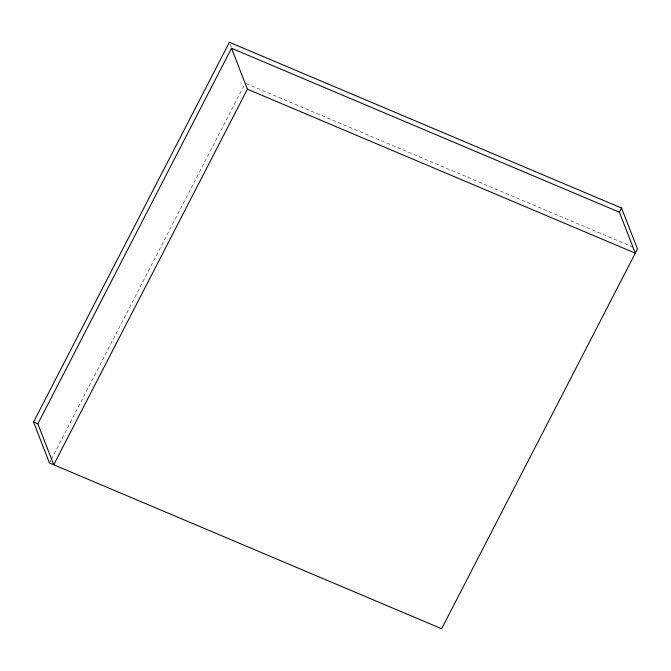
<?xml version="1.0" encoding="UTF-8"?>
<svg xmlns="http://www.w3.org/2000/svg" width="671" height="671" viewBox="0 0 671 671"><rect width="100%" height="100%" fill="white"/><g stroke="black" fill="none" stroke-linecap="round" stroke-linejoin="round"><path stroke-width="0.5" stroke-dasharray="3.35 2.52" d="M49.428 462.948L50.87 460.163M51.348 459.232L244.294 85.058M246.215 83.598L633.592 247.356M230.128 44.211L231.26 47.129"/><path stroke-width="1.01" d="M33.55 422.017L229.373 42.256L621.572 208.052L637.45 248.983L441.627 628.744L49.428 462.948L33.55 422.017L37.861 423.837L53.739 464.777L247.406 89.184L231.529 48.253L37.861 423.837M247.406 89.184L635.294 253.152L619.417 212.221L621.572 208.052M231.529 48.253L619.417 212.221"/></g></svg>
